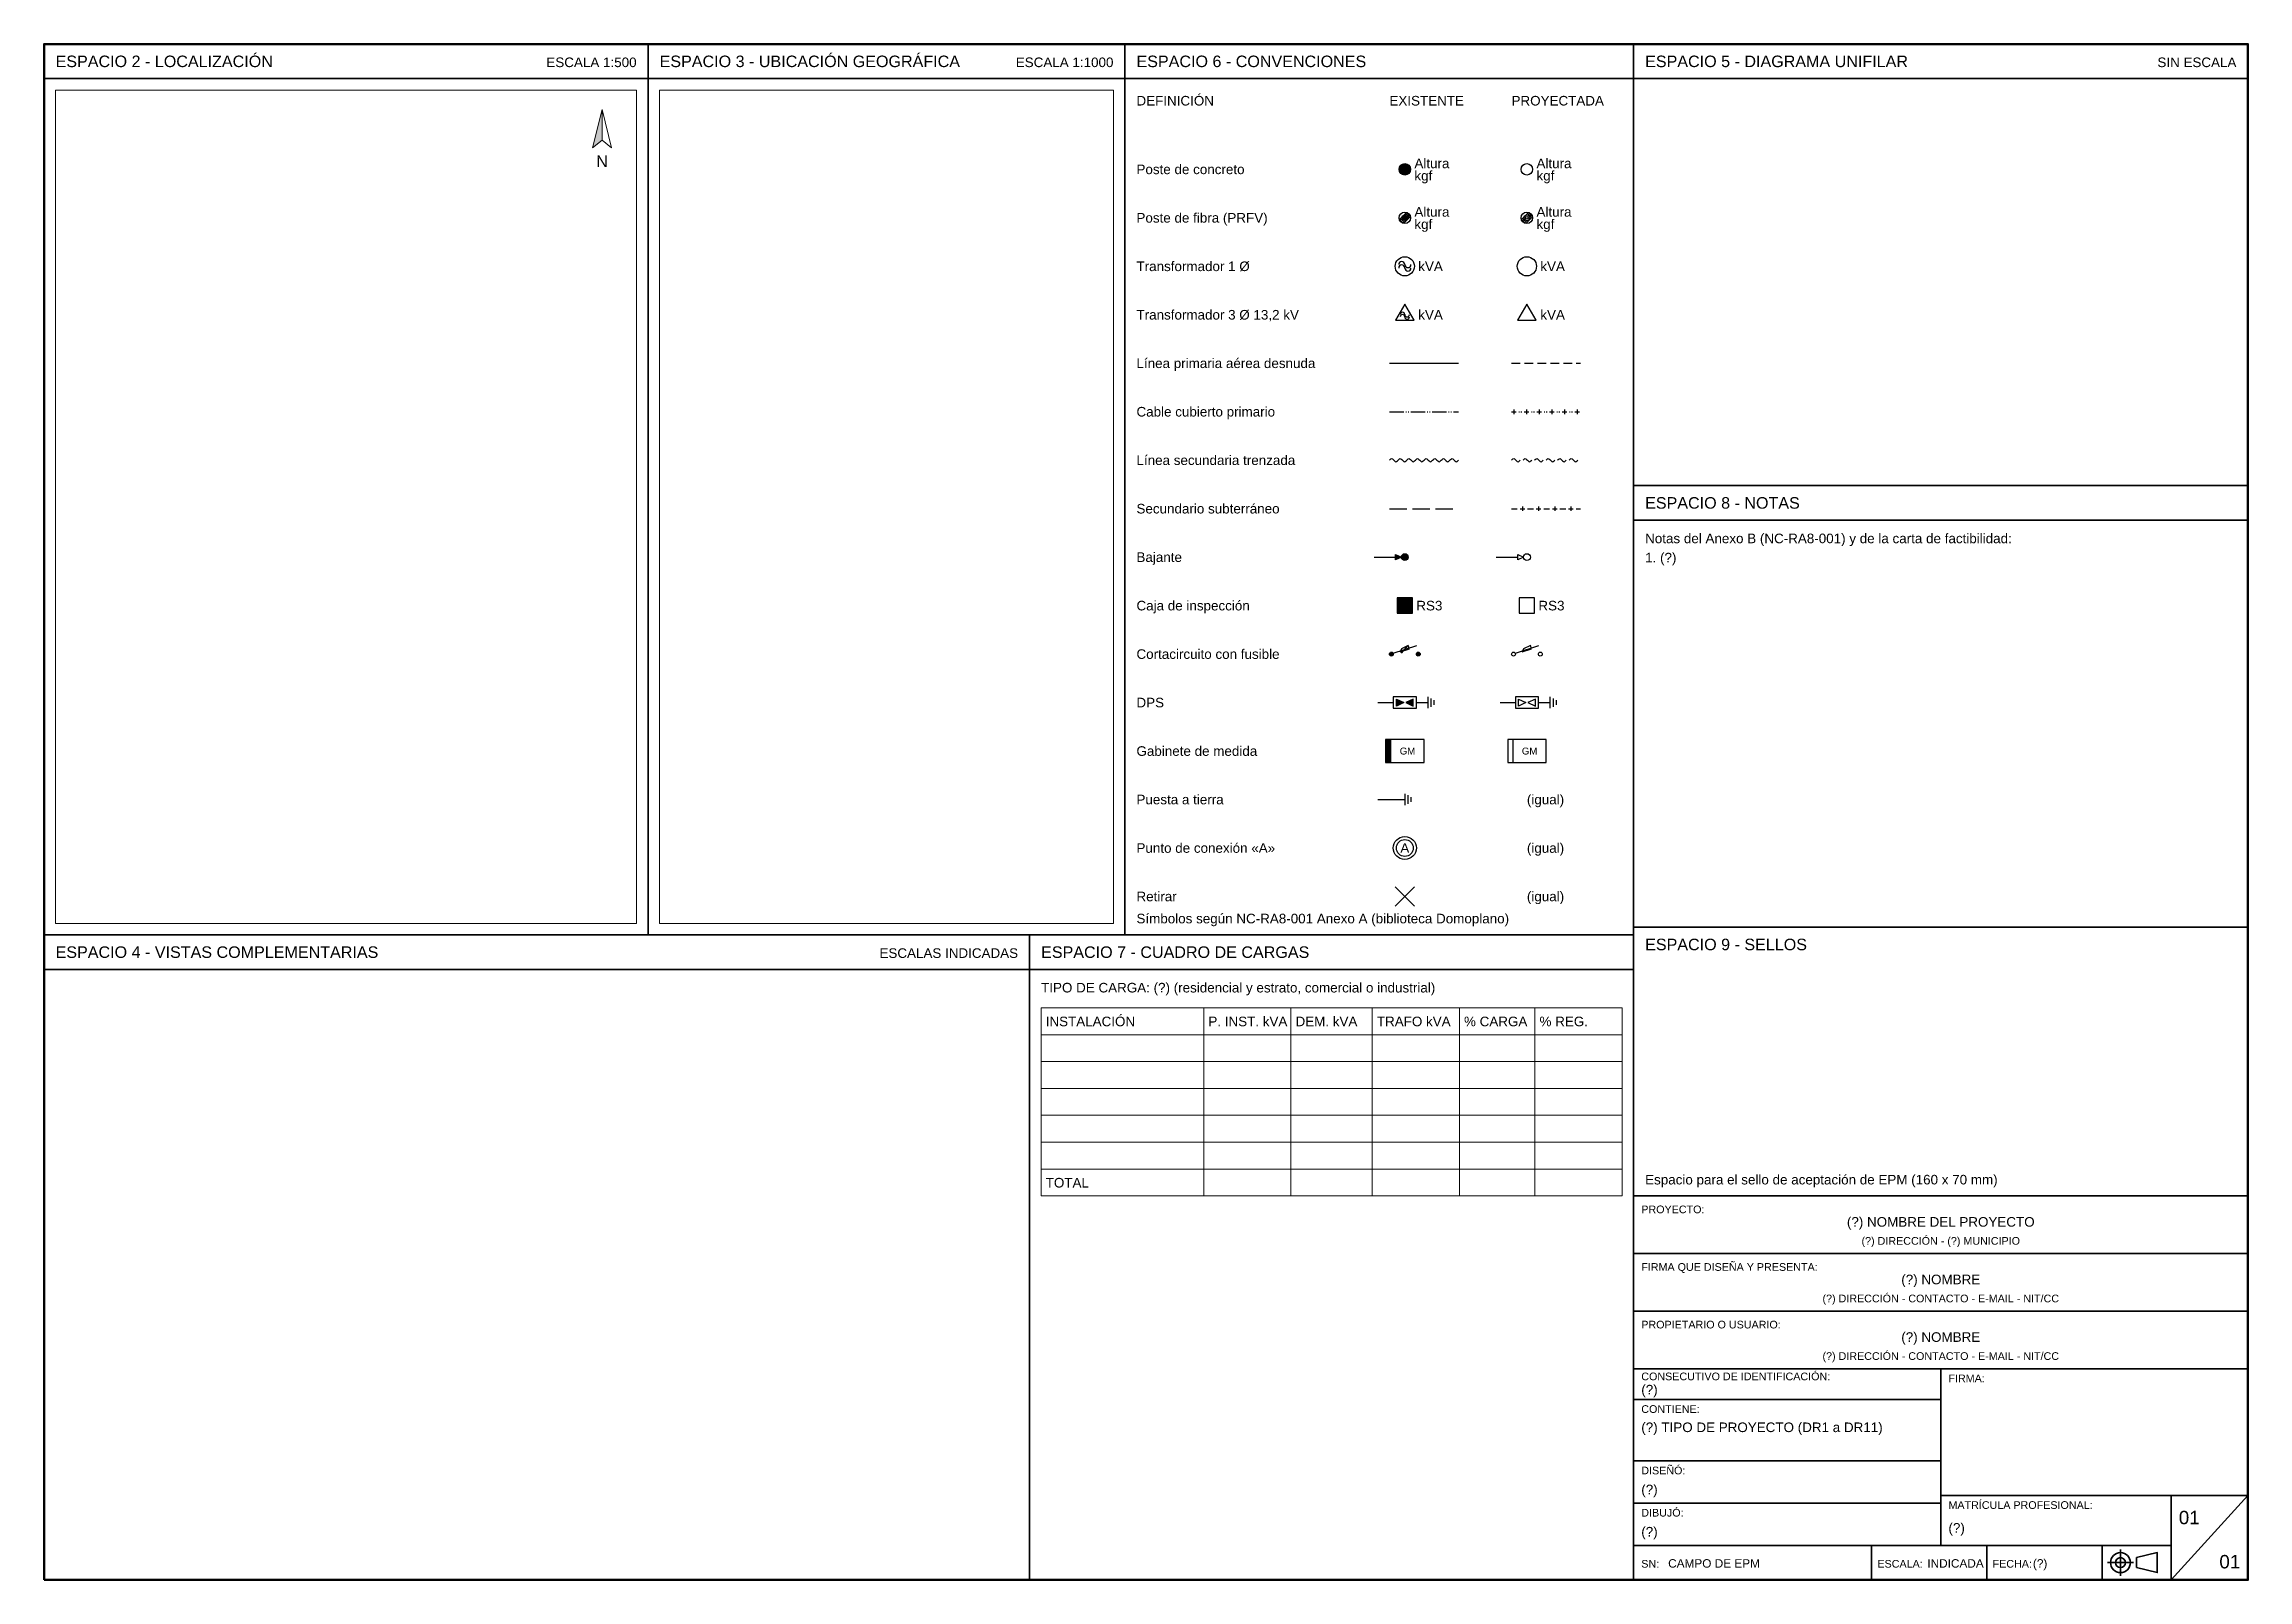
# Paper-space layout 'PLANO 01 DE 01' of a CAD drawing. Header units: millimetres. Extents: x 10 to 584, y 10 to 410.
import ezdxf
from ezdxf.enums import TextEntityAlignment as Align

# ---------------------------------------------------------------- set-up
doc = ezdxf.new("R2010")
doc.units = ezdxf.units.MM
for name, color, linetype, lineweight in [('EPM-CONVENCIONES', 7, 'Continuous', 25), ('EPM-ESPACIOS', 7, 'Continuous', 35), ('EPM-MARCO', 7, 'Continuous', 50), ('EPM-ROTULO', 7, 'Continuous', 35), ('EPM-TABLAS', 7, 'Continuous', 18), ('EPM-TEXTO', 7, 'Continuous', 18)]:
    doc.layers.add(name, color=color, linetype=linetype, lineweight=lineweight)
doc.layers.add('VIEWPORTS', color=8, linetype='Continuous', plot=False)
doc.styles.get("Standard").update_dxf_attribs({"font": 'LiberationSans-Regular.ttf'})

# ---------------------------------------------------------------- blocks, each defined once
blk = doc.blocks.new('EPM_NORTE')
blk.add_hatch(color=0).paths.add_polyline_path([(0, 8), (-2.5, -2), (0, 0)])
at = {"color": 0}
for points in [[(0, 8), (-2.5, -2), (0, 0)], [(0, 8), (2.5, -2), (0, 0)]]:
    blk.add_lwpolyline(points, close=True, dxfattribs=at)
blk.add_text('N', height=3, dxfattribs=at).set_placement((0, -5.5), align=Align.MIDDLE_CENTER)
blk = doc.blocks.new('EPM_POSTE_CONCRETO_EX')
blk.add_hatch(color=0).paths.add_polyline_path([(-1.5, 0, 1), (1.5, 0, 1)])
at = {"color": 0}
blk.add_circle((0, 0), 1.5, dxfattribs=at)
for tag, p in [('ALTURA', (2.5, 0.3)), ('CARGA', (2.5, -2.9))]:
    blk.add_attdef(tag, p, '', height=2.5, dxfattribs=at)
blk = doc.blocks.new('EPM_POSTE_CONCRETO_PR')
at = {"color": 0}
blk.add_circle((0, 0), 1.5, dxfattribs=at)
for tag, p in [('ALTURA', (2.5, 0.3)), ('CARGA', (2.5, -2.9))]:
    blk.add_attdef(tag, p, '', height=2.5, dxfattribs=at)
blk = doc.blocks.new('EPM_POSTE_FIBRA_EX')
blk.add_hatch(color=0).paths.add_polyline_path([(-0.75, 0, 1), (0.75, 0, 1)])
at = {"color": 0}
for p, q in [((-1.4, -0.4), (-0.725, 0.275)), ((-0.275, 0.725), (0.4, 1.4)), ((-0.225, -1.425), (1.425, 0.225)), ((0.3, 0.75), (0.75, 1.2)), ((0.65, 0.55), (1.1, 1)), ((0.775, 0.125), (1.3, 0.65)), ((-1.2, -0.75), (-0.75, -0.3)), ((-1, -1.1), (-0.55, -0.65)), ((-0.65, -1.3), (-0.125, -0.775))]:
    blk.add_line(p, q, dxfattribs=at)
for radius in [1.5, 0.75]:
    blk.add_circle((0, 0), radius, dxfattribs=at)
for tag, p in [('ALTURA', (2.5, 0.3)), ('CARGA', (2.5, -2.9))]:
    blk.add_attdef(tag, p, '', height=2.5, dxfattribs=at)
blk = doc.blocks.new('EPM_POSTE_FIBRA_PR')
at = {"color": 0}
for p, q in [((-1.4, -0.4), (-0.725, 0.275)), ((-0.275, 0.725), (0.4, 1.4)), ((-0.225, -1.425), (1.425, 0.225)), ((0.3, 0.75), (0.75, 1.2)), ((0.65, 0.55), (1.1, 1)), ((0.775, 0.125), (1.3, 0.65)), ((-1.2, -0.75), (-0.75, -0.3)), ((-1, -1.1), (-0.55, -0.65)), ((-0.65, -1.3), (-0.125, -0.775))]:
    blk.add_line(p, q, dxfattribs=at)
for radius in [1.5, 0.75, 0.33]:
    blk.add_circle((0, 0), radius, dxfattribs=at)
for tag, p in [('ALTURA', (2.5, 0.3)), ('CARGA', (2.5, -2.9))]:
    blk.add_attdef(tag, p, '', height=2.5, dxfattribs=at)
blk = doc.blocks.new('EPM_TRAFO_1F_EX')
at = {"color": 0}
blk.add_circle((0, 0), 2.5, dxfattribs=at)
for centre, start, end in [((-0.8, 0.45), 0, 180), ((-0.8, -0.45), 0, 180), ((0.8, 0.45), 180, 360), ((0.8, -0.45), 180, 360)]:
    blk.add_arc(centre, 0.8, start, end, dxfattribs=at)
blk.add_attdef('KVA', (3.5, -1.25), '', height=2.5, dxfattribs=at)
blk = doc.blocks.new('EPM_TRAFO_1F_PR')
at = {"color": 0}
blk.add_circle((0, 0), 2.5, dxfattribs=at)
blk.add_attdef('KVA', (3.5, -1.25), '', height=2.5, dxfattribs=at)
blk = doc.blocks.new('EPM_TRAFO_3F_EX')
at = {"color": 0}
blk.add_lwpolyline([(0, 2.8), (-2.4248, -1.4), (2.4248, -1.4)], close=True, dxfattribs=at)
for centre, start, end in [((-0.6, 0.05), 0, 180), ((-0.6, -0.55), 0, 180), ((0.6, 0.05), 180, 360), ((0.6, -0.55), 180, 360)]:
    blk.add_arc(centre, 0.6, start, end, dxfattribs=at)
blk.add_attdef('KVA', (3.5, -1.25), '', height=2.5, dxfattribs=at)
blk = doc.blocks.new('EPM_TRAFO_3F_PR')
at = {"color": 0}
blk.add_lwpolyline([(0, 2.8), (-2.4248, -1.4), (2.4248, -1.4)], close=True, dxfattribs=at)
blk.add_attdef('KVA', (3.5, -1.25), '', height=2.5, dxfattribs=at)
blk = doc.blocks.new('EPM_RED_MT_DESNUDA_EX')
at = {"color": 0}
blk.add_lwpolyline([(0, 0), (24, 0)], dxfattribs=at)
blk = doc.blocks.new('EPM_RED_MT_DESNUDA_PR')
at = {"color": 0}
for p, q in [((0, 0), (3, 0)), ((4.5, 0), (7.5, 0)), ((9, 0), (12, 0)), ((13.5, 0), (16.5, 0)), ((18, 0), (21, 0)), ((22.5, 0), (24, 0))]:
    blk.add_line(p, q, dxfattribs=at)
blk = doc.blocks.new('EPM_RED_MT_CUBIERTO_EX')
at = {"color": 0}
for p, q in [((0, 0), (5, 0)), ((5.68, 0), (5.92, 0)), ((6.48, 0), (6.72, 0)), ((7.4, 0), (12.4, 0)), ((13.08, 0), (13.32, 0)), ((13.88, 0), (14.12, 0)), ((14.8, 0), (19.8, 0)), ((20.48, 0), (20.72, 0)), ((21.28, 0), (21.52, 0)), ((22.2, 0), (24, 0))]:
    blk.add_line(p, q, dxfattribs=at)
blk = doc.blocks.new('EPM_RED_MT_CUBIERTO_PR')
at = {"color": 0}
for p, q in [((0, 0), (1.6, 0)), ((0.8, 0.8), (0.8, -0.8)), ((2.48, 0), (2.72, 0)), ((3.28, 0), (3.52, 0)), ((4.4, 0), (6, 0)), ((5.2, 0.8), (5.2, -0.8)), ((6.88, 0), (7.12, 0)), ((7.68, 0), (7.92, 0)), ((8.8, 0), (10.4, 0)), ((9.6, 0.8), (9.6, -0.8)), ((11.28, 0), (11.52, 0)), ((12.08, 0), (12.32, 0)), ((13.2, 0), (14.8, 0)), ((14, 0.8), (14, -0.8)), ((15.68, 0), (15.92, 0)), ((16.48, 0), (16.72, 0)), ((17.6, 0), (19.2, 0)), ((18.4, 0.8), (18.4, -0.8)), ((20.08, 0), (20.32, 0)), ((20.88, 0), (21.12, 0)), ((22, 0), (23.6, 0)), ((22.8, 0.8), (22.8, -0.8))]:
    blk.add_line(p, q, dxfattribs=at)
blk = doc.blocks.new('EPM_RED_BT_TRENZADA_EX')
at = {"color": 0}
for points in [[(0, 0), (0.25, 0.275), (0.5, 0.476314), (0.75, 0.55), (1, 0.476314), (1.25, 0.275), (1.5, 0), (1.75, -0.275), (2, -0.476314), (2.25, -0.55), (2.5, -0.476314), (2.75, -0.275), (3, 0)], [(3, 0), (3.25, 0.275), (3.5, 0.476314), (3.75, 0.55), (4, 0.476314), (4.25, 0.275), (4.5, 0), (4.75, -0.275), (5, -0.476314), (5.25, -0.55), (5.5, -0.476314), (5.75, -0.275), (6, 0)], [(6, 0), (6.25, 0.275), (6.5, 0.476314), (6.75, 0.55), (7, 0.476314), (7.25, 0.275), (7.5, 0), (7.75, -0.275), (8, -0.476314), (8.25, -0.55), (8.5, -0.476314), (8.75, -0.275), (9, 0)], [(9, 0), (9.25, 0.275), (9.5, 0.476314), (9.75, 0.55), (10, 0.476314), (10.25, 0.275), (10.5, 0), (10.75, -0.275), (11, -0.476314), (11.25, -0.55), (11.5, -0.476314), (11.75, -0.275), (12, 0)], [(12, 0), (12.25, 0.275), (12.5, 0.476314), (12.75, 0.55), (13, 0.476314), (13.25, 0.275), (13.5, 0), (13.75, -0.275), (14, -0.476314), (14.25, -0.55), (14.5, -0.476314), (14.75, -0.275), (15, 0)], [(15, 0), (15.25, 0.275), (15.5, 0.476314), (15.75, 0.55), (16, 0.476314), (16.25, 0.275), (16.5, 0), (16.75, -0.275), (17, -0.476314), (17.25, -0.55), (17.5, -0.476314), (17.75, -0.275), (18, 0)], [(18, 0), (18.25, 0.275), (18.5, 0.476314), (18.75, 0.55), (19, 0.476314), (19.25, 0.275), (19.5, 0), (19.75, -0.275), (20, -0.476314), (20.25, -0.55), (20.5, -0.476314), (20.75, -0.275), (21, 0)], [(21, 0), (21.25, 0.275), (21.5, 0.476314), (21.75, 0.55), (22, 0.476314), (22.25, 0.275), (22.5, 0), (22.75, -0.275), (23, -0.476314), (23.25, -0.55), (23.5, -0.476314), (23.75, -0.275), (24, 0)]]:
    blk.add_lwpolyline(points, dxfattribs=at)
blk = doc.blocks.new('EPM_RED_BT_TRENZADA_PR')
at = {"color": 0}
for points in [[(0, 0), (0.25, 0.275), (0.5, 0.476314), (0.75, 0.55), (1, 0.476314), (1.25, 0.275), (1.5, 0), (1.75, -0.275), (2, -0.476314), (2.25, -0.55), (2.5, -0.476314), (2.75, -0.275), (3, 0)], [(4, 0), (4.25, 0.275), (4.5, 0.476314), (4.75, 0.55), (5, 0.476314), (5.25, 0.275), (5.5, 0), (5.75, -0.275), (6, -0.476314), (6.25, -0.55), (6.5, -0.476314), (6.75, -0.275), (7, 0)], [(8, 0), (8.25, 0.275), (8.5, 0.476314), (8.75, 0.55), (9, 0.476314), (9.25, 0.275), (9.5, 0), (9.75, -0.275), (10, -0.476314), (10.25, -0.55), (10.5, -0.476314), (10.75, -0.275), (11, 0)], [(12, 0), (12.25, 0.275), (12.5, 0.476314), (12.75, 0.55), (13, 0.476314), (13.25, 0.275), (13.5, 0), (13.75, -0.275), (14, -0.476314), (14.25, -0.55), (14.5, -0.476314), (14.75, -0.275), (15, 0)], [(16, 0), (16.25, 0.275), (16.5, 0.476314), (16.75, 0.55), (17, 0.476314), (17.25, 0.275), (17.5, 0), (17.75, -0.275), (18, -0.476314), (18.25, -0.55), (18.5, -0.476314), (18.75, -0.275), (19, 0)], [(20, 0), (20.25, 0.275), (20.5, 0.476314), (20.75, 0.55), (21, 0.476314), (21.25, 0.275), (21.5, 0), (21.75, -0.275), (22, -0.476314), (22.25, -0.55), (22.5, -0.476314), (22.75, -0.275), (23, 0)]]:
    blk.add_lwpolyline(points, dxfattribs=at)
blk = doc.blocks.new('EPM_RED_BT_SUBTERRANEO_EX')
at = {"color": 0}
for p, q in [((0, 0), (6, 0)), ((8, 0), (14, 0)), ((16, 0), (22, 0))]:
    blk.add_line(p, q, dxfattribs=at)
blk = doc.blocks.new('EPM_RED_BT_SUBTERRANEO_PR')
at = {"color": 0}
for p, q in [((0, 0), (2, 0)), ((3, 0), (4.6, 0)), ((3.8, 0.8), (3.8, -0.8)), ((5.6, 0), (7.6, 0)), ((8.6, 0), (10.2, 0)), ((9.4, 0.8), (9.4, -0.8)), ((11.2, 0), (13.2, 0)), ((14.2, 0), (15.8, 0)), ((15, 0.8), (15, -0.8)), ((16.8, 0), (18.8, 0)), ((19.8, 0), (21.4, 0)), ((20.6, 0.8), (20.6, -0.8)), ((22.4, 0), (24, 0))]:
    blk.add_line(p, q, dxfattribs=at)
blk = doc.blocks.new('EPM_BAJANTE_EX')
for points in [[(-2.4, 0.7), (-0.9, 0), (-2.4, -0.7)], [(-0.9, 0, 1), (0.9, 0, 1)]]:
    blk.add_hatch(color=0).paths.add_polyline_path(points)
at = {"color": 0}
blk.add_line((-8, 0), (-2.4, 0), dxfattribs=at)
blk.add_lwpolyline([(-2.4, 0.7), (-0.9, 0), (-2.4, -0.7)], close=True, dxfattribs=at)
blk.add_circle((0, 0), 0.9, dxfattribs=at)
blk = doc.blocks.new('EPM_BAJANTE_PR')
at = {"color": 0}
blk.add_line((-8, 0), (-2.4, 0), dxfattribs=at)
blk.add_lwpolyline([(-2.4, 0.7), (-0.9, 0), (-2.4, -0.7)], close=True, dxfattribs=at)
blk.add_circle((0, 0), 0.9, dxfattribs=at)
blk = doc.blocks.new('EPM_CAJA_DISTRIBUCION_EX')
blk.add_hatch(color=0).paths.add_polyline_path([(-2, -2), (2, -2), (2, 2), (-2, 2)])
at = {"color": 0}
blk.add_lwpolyline([(-2, -2), (2, -2), (2, 2), (-2, 2)], close=True, dxfattribs=at)
blk.add_attdef('TIPO', (3, -1.25), '', height=2.5, dxfattribs=at)
blk = doc.blocks.new('EPM_CAJA_DISTRIBUCION_PR')
at = {"color": 0}
blk.add_lwpolyline([(-2, -2), (2, -2), (2, 2), (-2, 2)], close=True, dxfattribs=at)
blk.add_attdef('TIPO', (3, -1.25), '', height=2.5, dxfattribs=at)
blk = doc.blocks.new('EPM_CORTACIRCUITO_EX')
for points in [[(-4, 0, 1), (-3, 0, 1)], [(3, 0, 1), (4, 0, 1)]]:
    blk.add_hatch(color=0).paths.add_polyline_path(points)
at = {"color": 0}
for p, q in [((-3, 0.2), (3.1, 2.2)), ((-0.9, 0.2), (0.9, 2.2))]:
    blk.add_line(p, q, dxfattribs=at)
blk.add_lwpolyline([(-1.2, 0.6), (1.2, 1.4), (0.9, 2.2), (-0.9, 1.4)], close=True, dxfattribs=at)
for centre in [(-3.5, 0), (3.5, 0)]:
    blk.add_circle(centre, 0.5, dxfattribs=at)
blk = doc.blocks.new('EPM_CORTACIRCUITO_PR')
at = {"color": 0}
blk.add_line((-3, 0.2), (3.1, 2.2), dxfattribs=at)
blk.add_lwpolyline([(-1.2, 0.6), (1.2, 1.4), (0.9, 2.2), (-0.9, 1.4)], close=True, dxfattribs=at)
for centre in [(-3.5, 0), (3.5, 0)]:
    blk.add_circle(centre, 0.5, dxfattribs=at)
blk = doc.blocks.new('EPM_DPS_EX')
for points in [[(-2.2, 0.9), (-0.25, 0), (-2.2, -0.9)], [(2.2, 0.9), (0.25, 0), (2.2, -0.9)]]:
    blk.add_hatch(color=0).paths.add_polyline_path(points)
at = {"color": 0}
for p, q in [((-7, 0), (-3, 0)), ((3, 0), (6, 0)), ((6, 1.5), (6, -1.5)), ((6.8, 1.1), (6.8, -1.1)), ((7.6, 0.6), (7.6, -0.6))]:
    blk.add_line(p, q, dxfattribs=at)
for points in [[(-3, -1.5), (3, -1.5), (3, 1.5), (-3, 1.5)], [(-2.2, 0.9), (-0.25, 0), (-2.2, -0.9)], [(2.2, 0.9), (0.25, 0), (2.2, -0.9)]]:
    blk.add_lwpolyline(points, close=True, dxfattribs=at)
blk = doc.blocks.new('EPM_DPS_PR')
at = {"color": 0}
for p, q in [((-7, 0), (-3, 0)), ((3, 0), (6, 0)), ((6, 1.5), (6, -1.5)), ((6.8, 1.1), (6.8, -1.1)), ((7.6, 0.6), (7.6, -0.6))]:
    blk.add_line(p, q, dxfattribs=at)
for points in [[(-3, -1.5), (3, -1.5), (3, 1.5), (-3, 1.5)], [(-2.2, 0.9), (-0.25, 0), (-2.2, -0.9)], [(2.2, 0.9), (0.25, 0), (2.2, -0.9)]]:
    blk.add_lwpolyline(points, close=True, dxfattribs=at)
blk = doc.blocks.new('EPM_GABINETE_MEDIDA_EX')
blk.add_hatch(color=0).paths.add_polyline_path([(-5, -3), (-3.6, -3), (-3.6, 3), (-5, 3)])
at = {"color": 0}
for points in [[(-5, -3), (5, -3), (5, 3), (-5, 3)], [(-5, -3), (-3.6, -3), (-3.6, 3), (-5, 3)]]:
    blk.add_lwpolyline(points, close=True, dxfattribs=at)
blk.add_text('GM', height=1.8, dxfattribs=at).set_placement((0.7, 0), align=Align.MIDDLE_CENTER)
blk = doc.blocks.new('EPM_GABINETE_MEDIDA_PR')
at = {"color": 0}
blk.add_line((-3.6, -3), (-3.6, 3), dxfattribs=at)
blk.add_lwpolyline([(-5, -3), (5, -3), (5, 3), (-5, 3)], close=True, dxfattribs=at)
blk.add_text('GM', height=1.8, dxfattribs=at).set_placement((0.7, 0), align=Align.MIDDLE_CENTER)
blk = doc.blocks.new('EPM_PUESTA_TIERRA')
at = {"color": 0}
for p, q in [((-7, 0), (0, 0)), ((0, 1.5), (0, -1.5)), ((0.8, 1.1), (0.8, -1.1)), ((1.6, 0.6), (1.6, -0.6))]:
    blk.add_line(p, q, dxfattribs=at)
blk = doc.blocks.new('EPM_PUNTO_A')
at = {"color": 0}
for radius in [3, 2.2]:
    blk.add_circle((0, 0), radius, dxfattribs=at)
blk.add_text('A', height=2.5, dxfattribs=at).set_placement((0, 0), align=Align.MIDDLE_CENTER)
blk = doc.blocks.new('EPM_RETIRAR')
at = {"color": 0}
for p, q in [((-2.5, -2.5), (2.5, 2.5)), ((-2.5, 2.5), (2.5, -2.5))]:
    blk.add_line(p, q, dxfattribs=at)

psp = doc.layouts.new('PLANO 01 DE 01')

# ---------------------------------------------------------------- linework, layer by layer
at = {"layer": 'EPM-ESPACIOS'}
for p, q in [((10, 401), (167.32, 401)), ((167.32, 401), (291.52, 401)), ((291.52, 401), (424, 401)), ((424, 401), (584, 401)), ((424, 286), (584, 286)), ((10, 169), (266.68, 169)), ((266.68, 169), (424, 169))]:
    psp.add_line(p, q, dxfattribs=at)
for points in [[(10, 178), (167.32, 178), (167.32, 410), (10, 410)], [(167.32, 178), (291.52, 178), (291.52, 410), (167.32, 410)], [(291.52, 178), (424, 178), (424, 410), (291.52, 410)], [(424, 295), (584, 295), (584, 410), (424, 410)], [(424, 180), (584, 180), (584, 295), (424, 295)], [(10, 10), (266.68, 10), (266.68, 178), (10, 178)], [(266.68, 10), (424, 10), (424, 178), (266.68, 178)], [(424, 110), (584, 110), (584, 180), (424, 180)]]:
    psp.add_lwpolyline(points, close=True, dxfattribs=at)
at = {"layer": 'EPM-MARCO'}
psp.add_lwpolyline([(10, 10), (584, 10), (584, 410), (10, 410)], close=True, dxfattribs=at)
at = {"layer": 'EPM-ROTULO'}
for p, q in [((564, 10), (584, 32)), ((550.8, 11.1), (550.8, 17.9)), ((547.4, 14.5), (554.2, 14.5))]:
    psp.add_line(p, q, dxfattribs=at)
for points in [[(424, 10), (584, 10), (584, 110), (424, 110)], [(424, 95), (584, 95), (584, 110), (424, 110)], [(424, 80), (584, 80), (584, 95), (424, 95)], [(424, 65), (584, 65), (584, 80), (424, 80)], [(424, 57), (504, 57), (504, 65), (424, 65)], [(504, 32), (584, 32), (584, 65), (504, 65)], [(424, 41), (504, 41), (504, 57), (424, 57)], [(424, 30), (504, 30), (504, 41), (424, 41)], [(424, 19), (504, 19), (504, 30), (424, 30)], [(504, 19), (564, 19), (564, 32), (504, 32)], [(564, 10), (584, 10), (584, 32), (564, 32)], [(424, 10), (486, 10), (486, 19), (424, 19)], [(486, 10), (516, 10), (516, 19), (486, 19)], [(516, 10), (546, 10), (546, 19), (516, 19)], [(546, 10), (564, 10), (564, 19), (546, 19)], [(555, 13.2), (560.4, 11.9), (560.4, 17.1), (555, 15.8)]]:
    psp.add_lwpolyline(points, close=True, dxfattribs=at)
for radius in [2.6, 1.3]:
    psp.add_circle((550.8, 14.5), radius, dxfattribs=at)
at = {"layer": 'EPM-TABLAS'}
for p, q in [((312.0496, 159), (312.0496, 110)), ((334.7476, 159), (334.7476, 110)), ((355.9324, 159), (355.9324, 110)), ((378.6304, 159), (378.6304, 110)), ((398.302, 159), (398.302, 110)), ((269.68, 152), (421, 152)), ((269.68, 145), (421, 145)), ((269.68, 138), (421, 138)), ((269.68, 131), (421, 131)), ((269.68, 124), (421, 124)), ((269.68, 117), (421, 117))]:
    psp.add_line(p, q, dxfattribs=at)
psp.add_lwpolyline([(269.68, 110), (421, 110), (421, 159), (269.68, 159)], close=True, dxfattribs=at)

# ---------------------------------------------------------------- block references
at = {"layer": 'EPM-CONVENCIONES'}
for name, p, values in [('EPM_POSTE_CONCRETO_EX', (364.4096, 377.375), {'ALTURA': 'Altura', 'CARGA': 'kgf'}), ('EPM_POSTE_CONCRETO_PR', (396.2048, 377.375), {'ALTURA': 'Altura', 'CARGA': 'kgf'}), ('EPM_POSTE_FIBRA_EX', (364.4096, 364.75), {'ALTURA': 'Altura', 'CARGA': 'kgf'}), ('EPM_POSTE_FIBRA_PR', (396.2048, 364.75), {'ALTURA': 'Altura', 'CARGA': 'kgf'}), ('EPM_TRAFO_1F_EX', (364.4096, 352.125), {'KVA': 'kVA'}), ('EPM_TRAFO_1F_PR', (396.2048, 352.125), {'KVA': 'kVA'}), ('EPM_TRAFO_3F_EX', (364.4096, 339.5), {'KVA': 'kVA'}), ('EPM_TRAFO_3F_PR', (396.2048, 339.5), {'KVA': 'kVA'}), ('EPM_CAJA_DISTRIBUCION_EX', (364.4096, 263.75), {'TIPO': 'RS3'}), ('EPM_CAJA_DISTRIBUCION_PR', (396.2048, 263.75), {'TIPO': 'RS3'})]:
    psp.add_blockref(name, p, dxfattribs=at).add_auto_attribs(values)
at = {"layer": 'EPM-CONVENCIONES', "xscale": 0.75, "yscale": 0.75}
for name, p in [('EPM_RED_MT_DESNUDA_EX', (360.4096, 326.875)), ('EPM_RED_MT_DESNUDA_PR', (392.2048, 326.875)), ('EPM_RED_MT_CUBIERTO_EX', (360.4096, 314.25)), ('EPM_RED_MT_CUBIERTO_PR', (392.2048, 314.25)), ('EPM_RED_BT_TRENZADA_EX', (360.4096, 301.625)), ('EPM_RED_BT_TRENZADA_PR', (392.2048, 301.625)), ('EPM_RED_BT_SUBTERRANEO_EX', (360.4096, 289)), ('EPM_RED_BT_SUBTERRANEO_PR', (392.2048, 289))]:
    psp.add_blockref(name, p, dxfattribs=at)
at = {"layer": 'EPM-CONVENCIONES'}
for name, p in [('EPM_BAJANTE_EX', (364.4096, 276.375)), ('EPM_BAJANTE_PR', (396.2048, 276.375)), ('EPM_CORTACIRCUITO_EX', (364.4096, 251.125)), ('EPM_CORTACIRCUITO_PR', (396.2048, 251.125)), ('EPM_DPS_EX', (364.4096, 238.5)), ('EPM_DPS_PR', (396.2048, 238.5)), ('EPM_GABINETE_MEDIDA_EX', (364.4096, 225.875)), ('EPM_GABINETE_MEDIDA_PR', (396.2048, 225.875)), ('EPM_PUESTA_TIERRA', (364.4096, 213.25)), ('EPM_PUNTO_A', (364.4096, 200.625)), ('EPM_RETIRAR', (364.4096, 188))]:
    psp.add_blockref(name, p, dxfattribs=at)
at = {"layer": 'EPM-TEXTO'}
psp.add_blockref('EPM_NORTE', (155.32, 385), dxfattribs=at)

# ---------------------------------------------------------------- texts
at = {"layer": 'EPM-CONVENCIONES'}
for s, p in [('DEFINICIÓN', (294.52, 394)), ('EXISTENTE', (360.4096, 394)), ('PROYECTADA', (392.2048, 394)), ('Poste de concreto', (294.52, 376.125)), ('Poste de fibra (PRFV)', (294.52, 363.5)), ('Transformador 1 Ø', (294.52, 350.875)), ('Transformador 3 Ø 13,2 kV', (294.52, 338.25)), ('Línea primaria aérea desnuda', (294.52, 325.625)), ('Cable cubierto primario', (294.52, 313)), ('Línea secundaria trenzada', (294.52, 300.375)), ('Secundario subterráneo', (294.52, 287.75)), ('Bajante', (294.52, 275.125)), ('Caja de inspección', (294.52, 262.5)), ('Cortacircuito con fusible', (294.52, 249.875)), ('DPS', (294.52, 237.25)), ('Gabinete de medida', (294.52, 224.625)), ('Puesta a tierra', (294.52, 212)), ('(igual)', (396.2048, 212)), ('Punto de conexión «A»', (294.52, 199.375)), ('(igual)', (396.2048, 199.375)), ('Retirar', (294.52, 186.75)), ('(igual)', (396.2048, 186.75)), ('Símbolos según NC-RA8-001 Anexo A (biblioteca Domoplano)', (294.52, 181))]:
    psp.add_text(s, height=2.5, dxfattribs=at).set_placement(p)
at = {"layer": 'EPM-ROTULO'}
for s, height, p in [('PROYECTO:', 2, (426, 105.5)), ('FIRMA QUE DISEÑA Y PRESENTA:', 2, (426, 90.5)), ('PROPIETARIO O USUARIO:', 2, (426, 75.5)), ('CONSECUTIVO DE IDENTIFICACIÓN:', 2, (426, 62)), ('FIRMA:', 2, (506, 61.5)), ('(?)', 2.5, (426, 58.3)), ('CONTIENE:', 2, (426, 53.5)), ('(?) TIPO DE PROYECTO (DR1 a DR11)', 2.5, (426, 48.5)), ('(?)', 2.5, (426, 32.3)), ('DISEÑÓ:', 2, (426, 37.5)), ('DIBUJÓ:', 2, (426, 26.5)), ('MATRÍCULA PROFESIONAL:', 2, (506, 28.5)), ('(?)', 2.5, (426, 21.3)), ('(?)', 2.5, (506, 22.3)), ('01', 3.5, (566, 24.5)), ('SN:', 2, (426, 13.2)), ('CAMPO DE EPM', 2.2, (433, 13.2)), ('ESCALA:', 2, (487.5, 13.2)), ('INDICADA', 2.2, (500.5, 13.2)), ('FECHA:', 2, (517.5, 13.2)), ('(?)', 2.2, (528, 13.2))]:
    psp.add_text(s, height=height, dxfattribs=at).set_placement(p)
for s, height, p in [('(?) NOMBRE DEL PROYECTO', 2.5, (504, 102)), ('(?) DIRECCIÓN - (?) MUNICIPIO', 2, (504, 97.3)), ('(?) NOMBRE', 2.5, (504, 87)), ('(?) DIRECCIÓN - CONTACTO - E-MAIL - NIT/CC', 2, (504, 82.3)), ('(?) NOMBRE', 2.5, (504, 72)), ('(?) DIRECCIÓN - CONTACTO - E-MAIL - NIT/CC', 2, (504, 67.3))]:
    psp.add_text(s, height=height, dxfattribs=at).set_placement(p, align=Align.CENTER)
psp.add_text('01', height=3.5, dxfattribs=at).set_placement((582, 13), align=Align.RIGHT)
at = {"layer": 'EPM-TABLAS'}
for s, p in [('TIPO DE CARGA: (?) (residencial y estrato, comercial o industrial)', (269.68, 163)), ('INSTALACIÓN', (270.88, 154.2)), ('P. INST. kVA', (313.2496, 154.2)), ('DEM. kVA', (335.9476, 154.2)), ('TRAFO kVA', (357.1324, 154.2)), ('% CARGA', (379.8304, 154.2)), ('% REG.', (399.502, 154.2)), ('TOTAL', (270.88, 112.2))]:
    psp.add_text(s, height=2.5, dxfattribs=at).set_placement(p)
at = {"layer": 'EPM-TEXTO'}
for s, height, p in [('ESPACIO 2 - LOCALIZACIÓN', 3, (13, 404)), ('ESPACIO 3 - UBICACIÓN GEOGRÁFICA', 3, (170.32, 404)), ('ESPACIO 6 - CONVENCIONES', 3, (294.52, 404)), ('ESPACIO 5 - DIAGRAMA UNIFILAR', 3, (427, 404)), ('ESPACIO 8 - NOTAS', 3, (427, 289)), ('Notas del Anexo B (NC-RA8-001) y de la carta de factibilidad:', 2.5, (427, 280)), ('1. (?)', 2.5, (427, 275)), ('ESPACIO 4 - VISTAS COMPLEMENTARIAS', 3, (13, 172)), ('ESPACIO 7 - CUADRO DE CARGAS', 3, (269.68, 172)), ('ESPACIO 9 - SELLOS', 3, (427, 174)), ('Espacio para el sello de aceptación de EPM (160 x 70 mm)', 2.5, (427, 113))]:
    psp.add_text(s, height=height, dxfattribs=at).set_placement(p)
for s, p in [('ESCALA 1:500', (164.32, 404)), ('ESCALA 1:1000', (288.52, 404)), ('SIN ESCALA', (581, 404)), ('ESCALAS INDICADAS', (263.68, 172))]:
    psp.add_text(s, height=2.5, dxfattribs=at).set_placement(p, align=Align.RIGHT)

# ---------------------------------------------------------------- viewports
at = {"layer": 'VIEWPORTS'}
psp.add_viewport(center=(88.66, 289.5), size=(151.32, 217), view_center_point=(0, 0), view_height=108.5, dxfattribs=at)
psp.add_viewport(center=(229.42, 289.5), size=(118.2, 217), view_center_point=(0, 0), view_height=217, status=3, dxfattribs=at)

doc.saveas('drawing.dxf')
